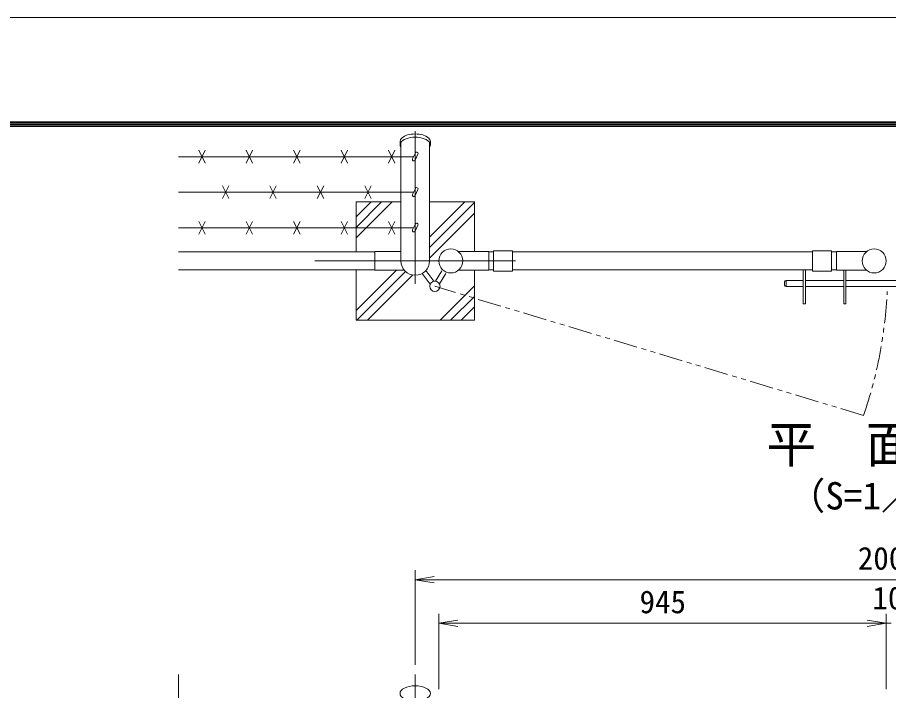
# Model space of a CAD drawing. Units: millimetres, scale not verified. Extents: x -4200 to 4200, y -2970 to 2970.
# Drawn here: x -356 to 1484, y 1550 to 2970 of the extents above; entities that cross this region are included whole.
import ezdxf
from ezdxf.enums import TextEntityAlignment as Align

# ---------------------------------------------------------------- set-up
doc = ezdxf.new("R2010")
doc.units = ezdxf.units.MM
doc.header["$LTSCALE"] = 20
doc.linetypes.add('USER1', pattern=[50.8, 31.75, -6.35, 6.35, -6.35])
doc.linetypes.add('USER3', pattern=[5, 2.5, -0.5, 0.5, -0.5, 0.5, -0.5])
for name, color, linetype, lineweight in [('0-1_D-TTL', 7, 'Continuous', 9), ('0-2_D-TTL-TXT', 7, 'Continuous', 18), ('0-3_D-STR4', 7, 'Continuous', 9), ('0-4_D-BMK', 2, 'USER1', 13), ('0-5_D-STR1', 1, 'Continuous', 18), ('0-7_D-DCR-HCH', 7, 'Continuous', 9), ('0-8_D-STR3', 3, 'Continuous', 13), ('0-9_D-STR-DIM', 7, 'Continuous', 9), ('0-A_0', 7, 'Continuous', 9)]:
    doc.layers.add(name, color=color, linetype=linetype, lineweight=lineweight)
doc.styles.add('ＭＳ ゴシック', font='')
doc.styles.get('ＭＳ ゴシック').set_extended_font_data('MS Gothic')

# ---------------------------------------------------------------- blocks, each defined once
blk = doc.blocks.new('_Open')
at = {"layer": '0-A_0'}
blk.add_line((-20, 3.33), (0, 0), dxfattribs=at)
blk.add_lwpolyline([(-20, -3.33), (0, 0), (-20, 0)], dxfattribs=at)

msp = doc.modelspace()

# ---------------------------------------------------------------- linework, layer by layer
at = {"layer": '0-1_D-TTL', "color": 2, "lineweight": 18}
msp.add_lwpolyline([(-4200, 2970), (4200, 2970), (4200, -2970), (-4200, -2970)], close=True, dxfattribs=at)
at = {"layer": '0-1_D-TTL'}
for points in [[(-3930, 2750), (3930, 2750), (3930, -2750), (-3930, -2750)], [(-3927.5, 2747.5), (3927.5, 2747.5), (3927.5, -2747.5), (-3927.5, -2747.5)], [(-3925, 2745), (3925, 2745), (3925, -2745), (-3925, -2745)], [(-3922.5, 2742.5), (3922.5, 2742.5), (3922.5, -2742.5), (-3922.5, -2742.5)], [(-3920, 2740), (3920, 2740), (3920, -2740), (-3920, -2740)]]:
    msp.add_lwpolyline(points, close=True, dxfattribs=at)
at = {"layer": '0-3_D-STR4'}
for p, q in [((359.22, 2581.18), (359.22, 2475.18)), ((453.97, 2581.18), (359.22, 2581.18))]:
    msp.add_line(p, q, dxfattribs=at)
for points in [[(609.22, 2475.88), (609.22, 2581.18), (514.47, 2581.18)], [(359.22, 2437.18), (359.22, 2331.18), (609.22, 2331.18), (609.22, 2436.48)]]:
    msp.add_lwpolyline(points, dxfattribs=at)
at = {"layer": '0-4_D-BMK'}
for p, q in [((484.22, 2729.88), (484.22, 2408.11)), ((696.35, 2456.18), (272.08, 2456.18)), ((484.22, 1583.71), (484.22, -1300.44))]:
    msp.add_line(p, q, dxfattribs=at)
at = {"layer": '0-4_D-BMK', "linetype": 'USER3'}
msp.add_line((1431.27, 2130.22), (525.83, 2402.66), dxfattribs=at)
msp.add_arc((522.12, 2438.98), 960.15, 341.24173, 357.18761, dxfattribs=at)
at = {"layer": '0-5_D-STR1'}
for p, q in [((452.12, 2701.18), (452.12, 2708.11)), ((453.97, 2706.55), (453.97, 2456.18)), ((514.47, 2706.55), (514.47, 2456.18)), ((516.32, 2701.18), (516.32, 2708.11)), ((399.22, 2475.18), (-15.78, 2475.18)), ((649.37, 2475.18), (639.42, 2475.18)), ((1323.57, 2475.18), (689.37, 2475.18)), ((1373.62, 2475.18), (1363.57, 2475.18)), ((399.22, 2437.18), (-15.78, 2437.18)), ((649.37, 2437.18), (639.42, 2437.18)), ((1323.57, 2437.18), (689.37, 2437.18)), ((1373.62, 2437.18), (1363.57, 2437.18))]:
    msp.add_line(p, q, dxfattribs=at)
for centre in [(559.36, 2456.18), (1453.57, 2456.18)]:
    msp.add_circle(centre, 25.4, dxfattribs=at)
msp.add_arc((484.22, 2456.18), 30.25, 180, 0, dxfattribs=at)
for centre, start_param, end_param in [((484.22, 2708.11), 6.2831853, 9.424778), ((484.22, 2701.18), 5.9420265, 9.7659367)]:
    msp.add_ellipse(centre, major_axis=(32.1, 0), ratio=0.5, start_param=start_param, end_param=end_param, dxfattribs=at)
msp.add_ellipse((484.22, 1543.56), major_axis=(-32.1, 0), ratio=0.5, dxfattribs=at)
at = {"layer": '0-7_D-DCR-HCH'}
for p, q in [((359.22, 2504.96), (435.43, 2581.18)), ((359.22, 2527.06), (413.34, 2581.18)), ((359.22, 2549.16), (391.24, 2581.18)), ((514.47, 2506.58), (589.07, 2581.18)), ((514.47, 2484.49), (609.22, 2579.24)), ((514.86, 2462.79), (609.22, 2557.14)), ((359.22, 2351.33), (444.37, 2436.48)), ((361.16, 2331.18), (463.82, 2433.84)), ((383.26, 2331.18), (478.55, 2426.47)), ((536.89, 2331.18), (609.22, 2403.51)), ((558.99, 2331.18), (609.22, 2381.41)), ((581.08, 2331.18), (609.22, 2359.31))]:
    msp.add_line(p, q, dxfattribs=at)
at = {"layer": '0-8_D-STR3'}
for p, q in [((40.92, 2662.77), (27.51, 2689.6)), ((40.92, 2689.6), (27.51, 2662.77)), ((140.92, 2662.77), (127.51, 2689.6)), ((140.92, 2689.6), (127.51, 2662.77)), ((240.92, 2662.77), (227.51, 2689.6)), ((240.92, 2689.6), (227.51, 2662.77)), ((340.92, 2662.77), (327.51, 2689.6)), ((340.92, 2689.6), (327.51, 2662.77)), ((440.92, 2662.77), (427.51, 2689.6)), ((440.92, 2689.6), (427.51, 2662.77)), ((-15.78, 2676.18), (480.91, 2676.18)), ((484.65, 2684.21), (478.7, 2671.45)), ((490.09, 2681.68), (484.14, 2668.92)), ((90.92, 2587.77), (77.51, 2614.6)), ((90.92, 2614.6), (77.51, 2587.77)), ((190.92, 2587.77), (177.51, 2614.6)), ((190.92, 2614.6), (177.51, 2587.77)), ((290.92, 2587.77), (277.51, 2614.6)), ((290.92, 2614.6), (277.51, 2587.77)), ((390.92, 2587.77), (377.51, 2614.6)), ((390.92, 2614.6), (377.51, 2587.77)), ((-15.78, 2601.18), (480.91, 2601.18)), ((484.65, 2609.21), (478.7, 2596.45)), ((490.09, 2606.68), (484.14, 2593.92)), ((40.92, 2512.77), (27.51, 2539.6)), ((40.92, 2539.6), (27.51, 2512.77)), ((140.92, 2512.77), (127.51, 2539.6)), ((140.92, 2539.6), (127.51, 2512.77)), ((240.92, 2512.77), (227.51, 2539.6)), ((240.92, 2539.6), (227.51, 2512.77)), ((340.92, 2512.77), (327.51, 2539.6)), ((340.92, 2539.6), (327.51, 2512.77)), ((440.92, 2512.77), (427.51, 2539.6)), ((440.92, 2539.6), (427.51, 2512.77)), ((-15.78, 2526.18), (480.91, 2526.18)), ((484.65, 2534.21), (478.7, 2521.45)), ((490.09, 2531.68), (484.14, 2518.92)), ((575.4, 2475.88), (639.82, 2475.88)), ((639.82, 2475.88), (639.82, 2436.48)), ((689.37, 2477.48), (649.37, 2477.48)), ((649.37, 2434.88), (649.37, 2477.48)), ((689.37, 2434.88), (689.37, 2477.48)), ((1363.57, 2477.48), (1323.57, 2477.48)), ((1323.57, 2434.88), (1323.57, 2477.48)), ((1363.57, 2434.88), (1363.57, 2477.48)), ((1437.53, 2475.88), (1373.62, 2475.88)), ((1373.62, 2475.88), (1373.62, 2436.48)), ((399.22, 2436.48), (461.26, 2436.48)), ((516.01, 2407.15), (498.58, 2429.56)), ((523.9, 2413.29), (506.48, 2435.7)), ((540.56, 2435.18), (526.74, 2413.42)), ((549, 2429.82), (535.19, 2408.06)), ((575.4, 2436.48), (639.82, 2436.48)), ((689.37, 2434.88), (649.37, 2434.88)), ((1308.12, 2437.18), (1308.12, 2365.98)), ((1363.57, 2434.88), (1323.57, 2434.88)), ((1437.53, 2436.48), (1373.62, 2436.48)), ((1389.12, 2436.48), (1389.12, 2365.98)), ((1264.42, 2411.98), (1264.42, 2404.98)), ((1267.42, 2414.98), (1303.62, 2414.98)), ((1267.42, 2414.98), (1267.42, 2401.98)), ((1308.12, 2414.98), (1389.12, 2414.98)), ((1393.62, 2414.98), (1574.42, 2414.98)), ((1267.42, 2401.98), (1303.62, 2401.98)), ((1308.12, 2401.98), (1389.12, 2401.98)), ((1393.62, 2401.98), (1574.42, 2401.98))]:
    msp.add_line(p, q, dxfattribs=at)
for points in [[(399.22, 2436.48), (399.22, 2475.88), (453.97, 2475.88)], [(1303.62, 2437.18), (1303.62, 2365.98), (1308.12, 2365.98)], [(1393.62, 2436.48), (1393.62, 2365.98), (1389.12, 2365.98)]]:
    msp.add_lwpolyline(points, dxfattribs=at)
msp.add_circle((525.83, 2402.66), 10.8, dxfattribs=at)
for centre, start, end in [((481.42, 2670.18), 154.99707, 334.99524), ((487.37, 2682.94), 334.99524, 154.99707), ((481.42, 2595.18), 154.99707, 334.99524), ((487.37, 2607.94), 334.99524, 154.99707), ((481.42, 2520.18), 154.99707, 334.99524), ((487.37, 2532.94), 334.99524, 154.99707), ((1267.42, 2411.98), 90, 180), ((1267.42, 2404.98), 180, 270)]:
    msp.add_arc(centre, 3, start, end, dxfattribs=at)
at = {"layer": '0-9_D-STR-DIM'}
for p, q in [((484.22, 1603.71), (484.22, 1803.51)), ((524.22, 1783.51), (2444.22, 1783.51)), ((533.97, 1552.56), (533.97, 1711.55)), ((1478.97, 1552.56), (1478.97, 1711.55)), ((1478.97, 1552.56), (1478.97, 1711.55)), ((573.97, 1691.55), (1438.97, 1691.55)), ((1438.97, 1691.55), (1398.97, 1691.55)), ((1478.97, 1691.55), (1489.47, 1691.55)), ((-15.78, 1583.71), (-15.78, 83.78))]:
    msp.add_line(p, q, dxfattribs=at)

# ---------------------------------------------------------------- block references
at = {"layer": '0-9_D-STR-DIM', "xscale": 2, "yscale": 2, "rotation": 180}
for p in [(484.22, 1783.51), (533.97, 1691.55)]:
    msp.add_blockref('_Open', p, dxfattribs=at)
at = {"layer": '0-9_D-STR-DIM', "xscale": 2, "yscale": 2}
msp.add_blockref('_Open', (1478.97, 1691.55), dxfattribs=at)
msp.add_blockref('_Open', (1478.97, 1691.55), dxfattribs=at)

# ---------------------------------------------------------------- texts
at = {"layer": '0-2_D-TTL-TXT', "style": 'ＭＳ ゴシック'}
for s, height, p in [('平\u3000面\u3000図', 76.98, (1225.9, 2007.54)), ('（S=1／20）', 57.77, (1271.38, 1914.34))]:
    msp.add_text(s, height=height, dxfattribs=at).set_placement(p, align=Align.BOTTOM_LEFT)
at = {"layer": '0-9_D-STR-DIM', "style": 'ＭＳ ゴシック'}
for s, p in [('2000', (1418.97, 1790.25)), ('10', (1449.82, 1706.53)), ('945', (957.99, 1698.3))]:
    msp.add_text(s, height=48.09, dxfattribs=at).set_placement(p, align=Align.BOTTOM_LEFT)

doc.saveas('drawing.dxf')
